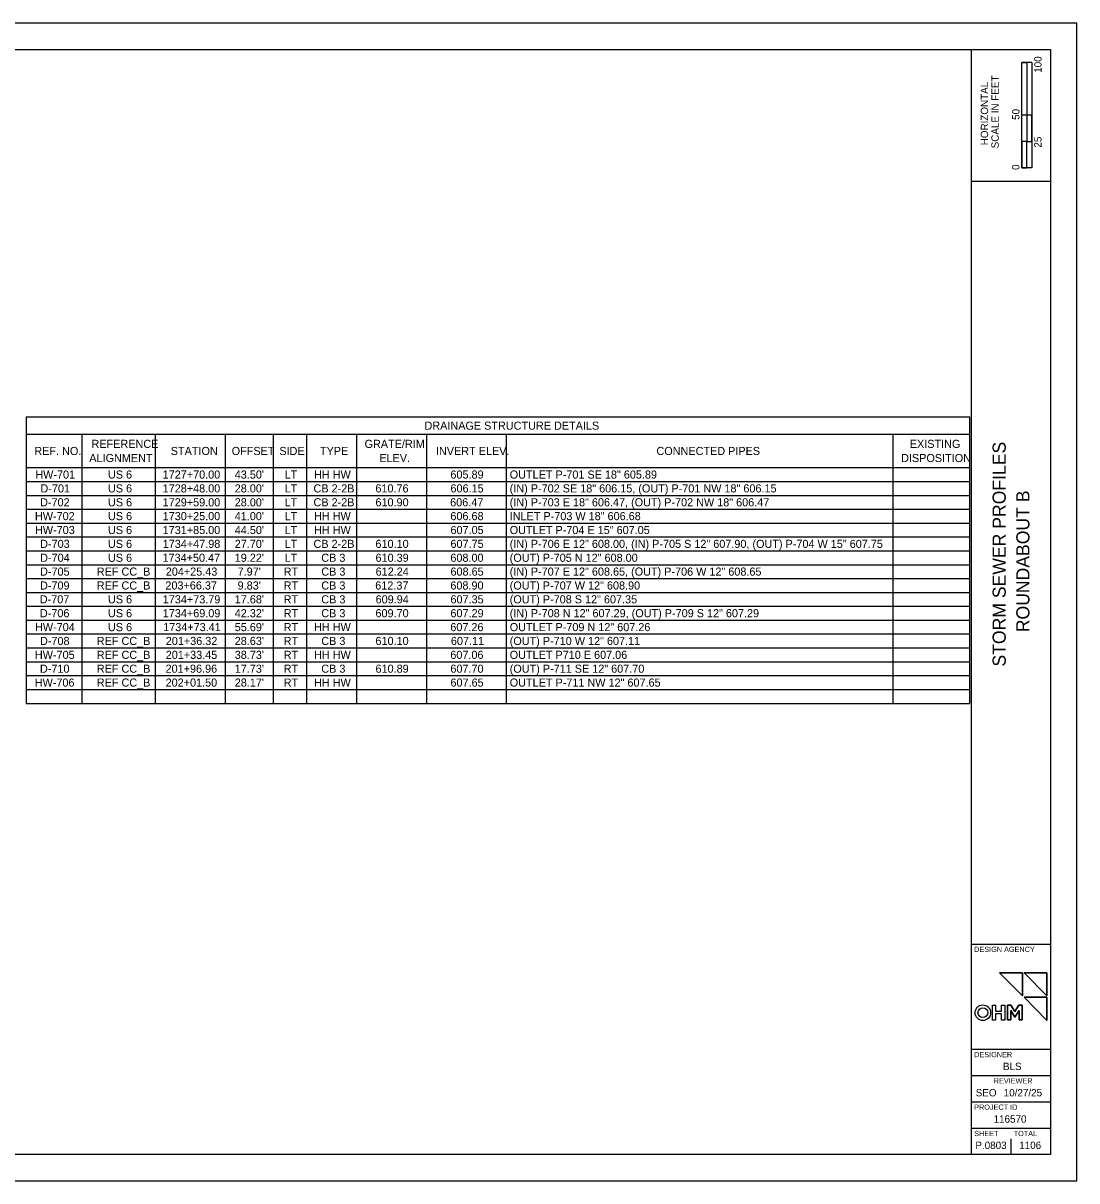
# Model space of a CAD drawing. Extents: x -4.9 to 34, y 0 to 24.3.
# Drawn here: x 13.99 to 34, y 0 to 22 of the extents above; entities that cross this region are included whole.
import ezdxf

# ---------------------------------------------------------------- set-up
doc = ezdxf.new("R2010")
doc.units = 0
for name, color, linetype in [('SH_Border', 7, 'Continuous'), ('SH_Cut_Line', 7, 'Continuous'), ('SH_Data', 7, 'Continuous'), ('SH_Text', 7, 'Continuous')]:
    doc.layers.add(name, color=color, linetype=linetype)

msp = doc.modelspace()

# ---------------------------------------------------------------- linework, layer by layer
at = {"layer": 'SH_Border'}
for p, q in [((32, 0.5), (32, 21.5)), ((32, 19), (33.5, 19)), ((32, 4.5), (33.5, 4.5)), ((32, 2.5), (33.5, 2.5)), ((32, 2), (33.5, 2)), ((32, 1.5), (33.5, 1.5)), ((32, 1), (33.5, 1))]:
    msp.add_line(p, q, dxfattribs=at)
msp.add_lwpolyline([(1.5, 21.5), (33.5, 21.5), (33.5, 0.5), (1.5, 0.5)], close=True, dxfattribs=at)
at = {"layer": 'SH_Cut_Line'}
msp.add_lwpolyline([(0, 0), (34, 0), (34, 22), (0, 22)], close=True, dxfattribs=at)
at = {"layer": 'SH_Data'}
for p, q in [((32.957, 19.25), (32.957, 21.25)), ((33.144, 21.25), (32.957, 21.25)), ((32.957, 20.25), (32.957, 21.25)), ((32.957, 21.25), (33.05, 21.25)), ((33.05, 21.25), (33.051, 21.25)), ((33.051, 21.25), (33.051, 20.25)), ((33.144, 21.25), (33.144, 19.25)), ((33.051, 20.25), (32.957, 20.25)), ((33.143, 20.25), (33.05, 20.25)), ((33.05, 20.25), (33.05, 19.75)), ((33.143, 19.75), (33.143, 20.25)), ((33.05, 19.75), (32.957, 19.75)), ((32.957, 19.75), (32.957, 19.25)), ((33.05, 19.25), (33.05, 19.75)), ((33.05, 19.75), (33.143, 19.75)), ((33.144, 19.25), (32.957, 19.25)), ((32.957, 19.25), (33.05, 19.25)), ((14.044, 14.516), (15.098, 14.516)), ((14.044, 14.516), (14.044, 11.973)), ((15.098, 14.516), (17.826, 14.516)), ((17.826, 14.516), (20.316, 14.516)), ((20.316, 14.516), (23.162, 14.516)), ((23.162, 14.516), (31.964, 14.516)), ((31.964, 14.516), (31.964, 11.973)), ((14.044, 14.187), (15.098, 14.187)), ((15.098, 14.187), (17.826, 14.187)), ((15.098, 14.187), (15.098, 11.973)), ((16.495, 14.187), (16.495, 11.973)), ((17.826, 14.187), (20.316, 14.187)), ((17.826, 14.187), (17.826, 11.973)), ((18.735, 14.187), (18.735, 11.973)), ((19.368, 14.187), (19.368, 11.973)), ((20.316, 14.187), (23.162, 14.187)), ((20.316, 14.187), (20.316, 11.973)), ((21.647, 14.187), (21.647, 11.973)), ((23.162, 14.187), (31.964, 14.187)), ((23.162, 14.187), (23.162, 11.973)), ((30.502, 14.187), (30.502, 11.973)), ((14.044, 13.554), (15.098, 13.554)), ((15.098, 13.554), (17.826, 13.554)), ((17.826, 13.554), (20.316, 13.554)), ((20.316, 13.554), (23.162, 13.554)), ((23.162, 13.554), (31.964, 13.554)), ((14.044, 13.291), (15.098, 13.291)), ((15.098, 13.291), (17.826, 13.291)), ((17.826, 13.291), (20.316, 13.291)), ((20.316, 13.291), (23.162, 13.291)), ((23.162, 13.291), (31.964, 13.291)), ((14.044, 13.027), (15.098, 13.027)), ((15.098, 13.027), (17.826, 13.027)), ((17.826, 13.027), (20.316, 13.027)), ((20.316, 13.027), (23.162, 13.027)), ((23.162, 13.027), (31.964, 13.027)), ((14.044, 12.763), (15.098, 12.763)), ((15.098, 12.763), (17.826, 12.763)), ((17.826, 12.763), (20.316, 12.763)), ((20.316, 12.763), (23.162, 12.763)), ((23.162, 12.763), (31.964, 12.763)), ((14.044, 12.5), (15.098, 12.5)), ((15.098, 12.5), (17.826, 12.5)), ((17.826, 12.5), (20.316, 12.5)), ((20.316, 12.5), (23.162, 12.5)), ((23.162, 12.5), (31.964, 12.5)), ((14.044, 12.236), (15.098, 12.236)), ((15.098, 12.236), (17.826, 12.236)), ((17.826, 12.236), (20.316, 12.236)), ((20.316, 12.236), (23.162, 12.236)), ((23.162, 12.236), (31.964, 12.236)), ((14.044, 11.973), (15.098, 11.973)), ((14.044, 11.973), (14.044, 9.074)), ((15.098, 11.973), (17.826, 11.973)), ((15.098, 11.973), (15.098, 9.074)), ((16.495, 11.973), (16.495, 9.074)), ((17.826, 11.973), (20.316, 11.973)), ((17.826, 11.973), (17.826, 9.074)), ((18.735, 11.973), (18.735, 9.074)), ((19.368, 11.973), (19.368, 9.074)), ((20.316, 11.973), (23.162, 11.973)), ((20.316, 11.973), (20.316, 9.074)), ((21.647, 11.973), (21.647, 9.074)), ((23.162, 11.973), (31.964, 11.973)), ((23.162, 11.973), (23.162, 9.074)), ((30.502, 11.973), (30.502, 9.074)), ((31.964, 11.973), (31.964, 9.074)), ((14.044, 11.709), (15.098, 11.709)), ((15.098, 11.709), (17.826, 11.709)), ((17.826, 11.709), (20.316, 11.709)), ((20.316, 11.709), (23.162, 11.709)), ((23.162, 11.709), (31.964, 11.709)), ((14.044, 11.446), (15.098, 11.446)), ((15.098, 11.446), (17.826, 11.446)), ((17.826, 11.446), (20.316, 11.446)), ((20.316, 11.446), (23.162, 11.446)), ((23.162, 11.446), (31.964, 11.446)), ((14.044, 11.182), (15.098, 11.182)), ((15.098, 11.182), (17.826, 11.182)), ((17.826, 11.182), (20.316, 11.182)), ((20.316, 11.182), (23.162, 11.182)), ((23.162, 11.182), (31.964, 11.182)), ((14.044, 10.919), (15.098, 10.919)), ((15.098, 10.919), (17.826, 10.919)), ((17.826, 10.919), (20.316, 10.919)), ((20.316, 10.919), (23.162, 10.919)), ((23.162, 10.919), (31.964, 10.919)), ((14.044, 10.655), (15.098, 10.655)), ((15.098, 10.655), (17.826, 10.655)), ((17.826, 10.655), (20.316, 10.655)), ((20.316, 10.655), (23.162, 10.655)), ((23.162, 10.655), (31.964, 10.655)), ((14.044, 10.392), (15.098, 10.392)), ((15.098, 10.392), (17.826, 10.392)), ((17.826, 10.392), (20.316, 10.392)), ((20.316, 10.392), (23.162, 10.392)), ((23.162, 10.392), (31.964, 10.392)), ((14.044, 10.128), (15.098, 10.128)), ((15.098, 10.128), (17.826, 10.128)), ((17.826, 10.128), (20.316, 10.128)), ((20.316, 10.128), (23.162, 10.128)), ((23.162, 10.128), (31.964, 10.128)), ((14.044, 9.865), (15.098, 9.865)), ((15.098, 9.865), (17.826, 9.865)), ((17.826, 9.865), (20.316, 9.865)), ((20.316, 9.865), (23.162, 9.865)), ((23.162, 9.865), (31.964, 9.865)), ((14.044, 9.601), (15.098, 9.601)), ((15.098, 9.601), (17.826, 9.601)), ((17.826, 9.601), (20.316, 9.601)), ((20.316, 9.601), (23.162, 9.601)), ((23.162, 9.601), (31.964, 9.601)), ((14.044, 9.338), (15.098, 9.338)), ((15.098, 9.338), (17.826, 9.338)), ((17.826, 9.338), (20.316, 9.338)), ((20.316, 9.338), (23.162, 9.338)), ((23.162, 9.338), (31.964, 9.338)), ((14.044, 9.074), (15.098, 9.074)), ((15.098, 9.074), (17.826, 9.074)), ((17.826, 9.074), (20.316, 9.074)), ((20.316, 9.074), (23.162, 9.074)), ((23.162, 9.074), (31.964, 9.074)), ((32.75, 3.5), (32.75, 3.5)), ((32.745, 3.057), (32.745, 3.237)), ((32.745, 3.237), (32.824, 3.113)), ((32.824, 3.113), (32.903, 3.237)), ((32.903, 3.237), (32.903, 3.057)), ((32.375, 0.675), (32.375, 0.675)), ((32.75, 0.5), (32.75, 0.8))]:
    msp.add_line(p, q, dxfattribs=at)
for points in [[(32.53, 3.953), (32.966, 3.515), (32.966, 3.953), (32.53, 3.953)], [(32.997, 3.953), (33.433, 3.515), (33.433, 3.953), (32.997, 3.953)], [(32.824, 3.221), (32.748, 3.34), (32.685, 3.34), (32.685, 3.057), (32.745, 3.057)], [(32.903, 3.057), (32.963, 3.057), (32.963, 3.34), (32.9, 3.34), (32.824, 3.221)], [(32.997, 3.488), (33.433, 3.05), (33.433, 3.488), (32.997, 3.488)]]:
    msp.add_lwpolyline(points, dxfattribs=at)
for points in [[(32.966, 3.953), (32.966, 3.515), (32.53, 3.953)], [(33.433, 3.953), (33.433, 3.515), (32.997, 3.953)], [(32.397, 3.338), (32.457, 3.338), (32.457, 3.224), (32.571, 3.224), (32.571, 3.338), (32.631, 3.338), (32.631, 3.056), (32.571, 3.056), (32.571, 3.171), (32.457, 3.171), (32.457, 3.056), (32.397, 3.056)], [(32.397, 3.338), (32.457, 3.338), (32.457, 3.224), (32.571, 3.224), (32.571, 3.338), (32.631, 3.338), (32.631, 3.056), (32.571, 3.056), (32.571, 3.171), (32.457, 3.171), (32.457, 3.056), (32.397, 3.056)], [(32.9, 3.34), (32.963, 3.34), (32.963, 3.057), (32.903, 3.057), (32.903, 3.237), (32.824, 3.113), (32.745, 3.237), (32.745, 3.057), (32.685, 3.057), (32.685, 3.34), (32.748, 3.34), (32.824, 3.221)], [(33.433, 3.488), (33.433, 3.05), (32.997, 3.488)]]:
    msp.add_lwpolyline(points, close=True, dxfattribs=at)
for radius in [0.148, 0.148, 0.0927, 0.0927]:
    msp.add_circle((32.215, 3.195), radius, dxfattribs=at)

# ---------------------------------------------------------------- texts
for s, height, p in [('100', 0.14, (33.33, 21.057)), ('SCALE IN FEET', 0.14, (32.517, 19.621)), ('HORIZONTAL', 0.14, (32.315, 19.679)), ('50', 0.14, (32.91, 20.162)), ('25', 0.14, (33.33, 19.635)), ('0', 0.14, (32.91, 19.211)), ('STORM SEWER PROFILES', 0.25, (32.65, 9.773)), ('ROUNDABOUT B', 0.25, (33.1, 10.426))]:
    msp.add_text(s, height=height, rotation=90, dxfattribs=at).set_placement(p)
for s, height, p in [('DESIGN AGENCY', 0.1, (32.05, 4.35)), ('DESIGNER', 0.1, (32.05, 2.35)), ('BLS', 0.14, (32.597, 2.105)), ('REVIEWER', 0.1, (32.422, 1.85)), ('SEO', 0.14, (32.08, 1.605)), ('10/27/25', 0.14, (32.611, 1.605)), ('PROJECT ID', 0.1, (32.05, 1.35)), ('116570', 0.14, (32.419, 1.105)), ('SHEET', 0.1, (32.05, 0.85)), ('TOTAL', 0.1, (32.8, 0.85)), ('P.0803', 0.14, (32.073, 0.605)), ('1106', 0.14, (32.906, 0.605))]:
    msp.add_text(s, height=height, dxfattribs=at).set_placement(p)
at = {"layer": 'SH_Text'}
for s, p in [('DRAINAGE STRUCTURE DETAILS', (21.609, 14.274)), ('REFERENCE ', (15.285, 13.928)), ('GRATE/RIM ', (20.471, 13.928)), ('EXISTING ', (30.827, 13.928)), ('REF. NO.', (14.199, 13.793)), ('STATION', (16.79, 13.793)), ('OFFSET', (17.947, 13.793)), ('SIDE', (18.852, 13.793)), ('TYPE', (19.624, 13.793)), ('INVERT ELEV.', (21.827, 13.793)), ('CONNECTED PIPES', (26.015, 13.793)), ('ALIGNMENT', (15.243, 13.659)), ('ELEV.', (20.751, 13.659)), ('DISPOSITION', (30.662, 13.659)), ('HW-701', (14.217, 13.345)), ('US 6', (15.597, 13.345)), ('1727+70.00', (16.636, 13.345)), ("43.50'", (18.005, 13.345)), ('LT', (18.953, 13.345)), ('HH HW', (19.511, 13.345)), ('605.89', (22.102, 13.345)), ('OUTLET P-701 SE 18" 605.89', (23.228, 13.345)), ('D-701', (14.315, 13.082)), ('US 6', (15.597, 13.082)), ('1728+48.00', (16.636, 13.082)), ("28.00'", (18.005, 13.082)), ('LT', (18.953, 13.082)), ('CB 2-2B', (19.501, 13.082)), ('610.76', (20.677, 13.082)), ('606.15', (22.103, 13.082)), ('(IN) P-702 SE 18" 606.15, (OUT) P-701 NW 18" 606.15', (23.228, 13.082)), ('(IN) P-703 E 18" 606.47, (OUT) P-702 NW 18" 606.47', (23.228, 12.818)), ('D-702', (14.308, 12.818)), ('US 6', (15.597, 12.818)), ('1729+59.00', (16.636, 12.818)), ("28.00'", (18.005, 12.818)), ('LT', (18.953, 12.818)), ('CB 2-2B', (19.501, 12.818)), ('610.90', (20.678, 12.818)), ('606.47', (22.097, 12.818)), ('HW-702', (14.21, 12.555)), ('US 6', (15.597, 12.555)), ('1730+25.00', (16.636, 12.555)), ("41.00'", (18.005, 12.555)), ('LT', (18.953, 12.555)), ('HH HW', (19.511, 12.555)), ('606.68', (22.101, 12.555)), ('INLET P-703 W 18" 606.68', (23.228, 12.555)), ('HW-703', (14.211, 12.291)), ('US 6', (15.597, 12.291)), ('1731+85.00', (16.636, 12.291)), ("44.50'", (18.005, 12.291)), ('LT', (18.953, 12.291)), ('HH HW', (19.511, 12.291)), ('607.05', (22.103, 12.291)), ('OUTLET P-704 E 15" 607.05', (23.228, 12.291)), ('D-703', (14.309, 12.028)), ('US 6', (15.597, 12.028)), ('1734+47.98', (16.637, 12.028)), ("27.70'", (18.005, 12.028)), ('LT', (18.953, 12.028)), ('CB 2-2B', (19.501, 12.028)), ('610.10', (20.678, 12.028)), ('607.75', (22.103, 12.028)), ('(IN) P-706 E 12" 608.00, (IN) P-705 S 12" 607.90, (OUT) P-704 W 15" 607.75', (23.228, 12.028)), ('D-704', (14.309, 11.764)), ('US 6', (15.597, 11.764)), ('1734+50.47', (16.633, 11.764)), ("19.22'", (18.005, 11.764)), ('LT', (18.953, 11.764)), ('CB 3', (19.649, 11.764)), ('610.39', (20.679, 11.764)), ('608.00', (22.101, 11.764)), ('(OUT) P-705 N 12" 608.00', (23.228, 11.764)), ('(IN) P-707 E 12" 608.65, (OUT) P-706 W 12" 608.65', (23.228, 11.501)), ('D-705', (14.307, 11.501)), ('REF CC_B', (15.385, 11.501)), ('204+25.43', (16.695, 11.501)), ("7.97'", (18.06, 11.501)), ('RT', (18.934, 11.501)), ('CB 3', (19.649, 11.501)), ('612.24', (20.681, 11.501)), ('608.65', (22.103, 11.501)), ('D-709', (14.306, 11.237)), ('REF CC_B', (15.385, 11.237)), ('203+66.37', (16.688, 11.237)), ("9.83'", (18.06, 11.237)), ('RT', (18.934, 11.237)), ('CB 3', (19.649, 11.237)), ('612.37', (20.674, 11.237)), ('608.90', (22.101, 11.237)), ('(OUT) P-707 W 12" 608.90', (23.228, 11.237)), ('D-707', (14.302, 10.974)), ('US 6', (15.597, 10.974)), ('1734+73.79', (16.638, 10.974)), ("17.68'", (18.005, 10.974)), ('RT', (18.934, 10.974)), ('CB 3', (19.649, 10.974)), ('609.94', (20.681, 10.974)), ('607.35', (22.103, 10.974)), ('(OUT) P-708 S 12" 607.35', (23.228, 10.974)), ('D-706', (14.304, 10.71)), ('US 6', (15.597, 10.71)), ('1734+69.09', (16.638, 10.71)), ("42.32'", (18.005, 10.71)), ('RT', (18.934, 10.71)), ('CB 3', (19.649, 10.71)), ('609.70', (20.678, 10.71)), ('607.29', (22.102, 10.71)), ('(IN) P-708 N 12" 607.29, (OUT) P-709 S 12" 607.29', (23.228, 10.71)), ('HW-704', (14.211, 10.446)), ('US 6', (15.597, 10.446)), ('1734+73.41', (16.646, 10.446)), ("55.69'", (18.005, 10.446)), ('RT', (18.934, 10.446)), ('HH HW', (19.511, 10.446)), ('607.26', (22.1, 10.446)), ('OUTLET P-709 N 12" 607.26', (23.228, 10.446)), ('(OUT) P-710 W 12" 607.11', (23.228, 10.183)), ('D-708', (14.306, 10.183)), ('REF CC_B', (15.385, 10.183)), ('201+36.32', (16.695, 10.183)), ("28.63'", (18.005, 10.183)), ('RT', (18.934, 10.183)), ('CB 3', (19.649, 10.183)), ('610.10', (20.678, 10.183)), ('607.11', (22.111, 10.183)), ('HW-705', (14.209, 9.919)), ('REF CC_B', (15.385, 9.919)), ('201+33.45', (16.694, 9.919)), ("38.73'", (18.005, 9.919)), ('RT', (18.934, 9.919)), ('HH HW', (19.511, 9.919)), ('607.06', (22.1, 9.919)), ('OUTLET P710 E 607.06', (23.228, 9.919)), ('D-710', (14.305, 9.656)), ('REF CC_B', (15.385, 9.656)), ('201+96.96', (16.691, 9.656)), ("17.73'", (18.005, 9.656)), ('RT', (18.934, 9.656)), ('CB 3', (19.649, 9.656)), ('610.89', (20.679, 9.656)), ('607.70', (22.101, 9.656)), ('(OUT) P-711 SE 12" 607.70', (23.228, 9.656)), ('HW-706', (14.206, 9.392)), ('REF CC_B', (15.385, 9.392)), ('202+01.50', (16.692, 9.392)), ("28.17'", (18.005, 9.392)), ('RT', (18.934, 9.392)), ('HH HW', (19.511, 9.392)), ('607.65', (22.103, 9.392)), ('OUTLET P-711 NW 12" 607.65', (23.228, 9.392))]:
    msp.add_text(s, height=0.154, dxfattribs=at).set_placement(p)

doc.saveas('drawing.dxf')
